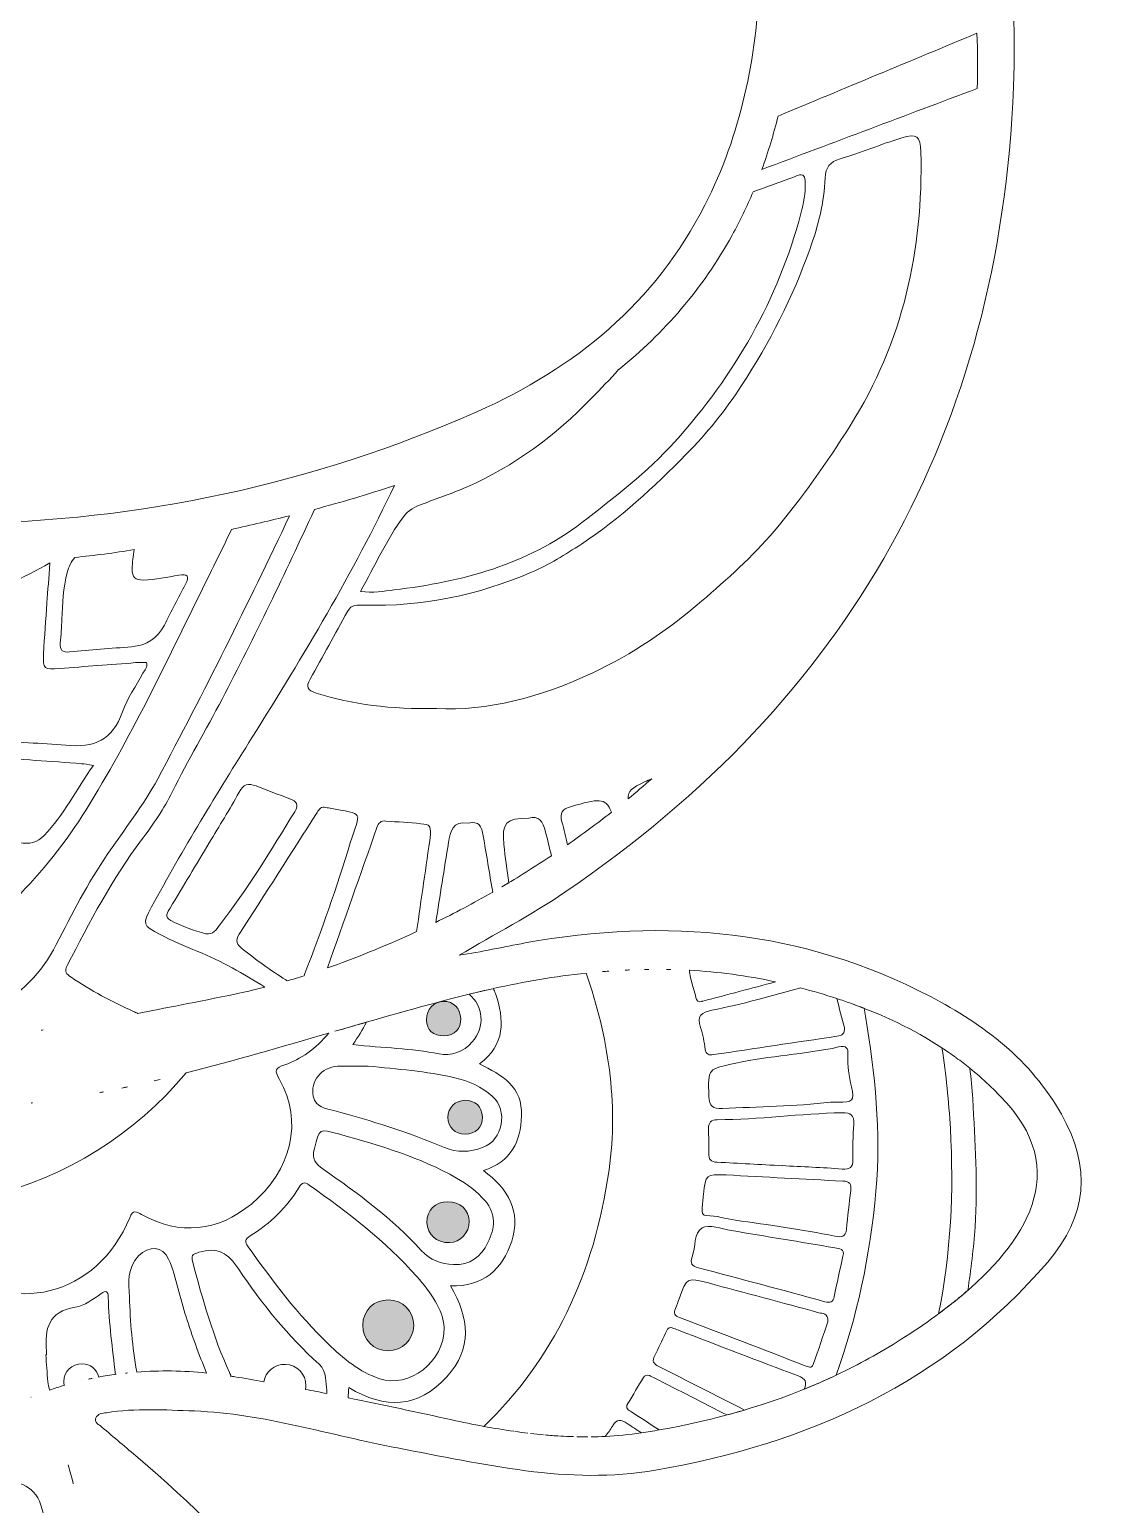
# Model space of a CAD drawing. Extents: x 316 to 1684, y -1896 to -103.
# Drawn here: x 1302 to 1684, y -903 to -371 of the extents above; entities that cross this region are included whole.
import ezdxf

# ---------------------------------------------------------------- set-up
doc = ezdxf.new("R2010")
doc.units = 0
doc.header["$MEASUREMENT"] = 0
doc.layers.add('Layer 1', color=7, linetype='Continuous')

# ---------------------------------------------------------------- blocks, each defined once
blk = doc.blocks.new('block 2')
at = {"layer": 'Layer 1', "true_color": 0xfbd4ad}
h = blk.add_hatch(color=41, dxfattribs=at)
h.dxf.hatch_style = 2
edge = h.paths.add_edge_path()
edge.add_spline(control_points=[(1450.9, -733.92), (1454.65, -733.86), (1457.04, -731.4), (1456.9, -727.74), (1456.76, -724.03), (1454.24, -721.46), (1450.79, -721.52), (1447.11, -721.58), (1444.51, -724.37), (1444.6, -728.16), (1444.69, -731.95), (1446.9, -733.98), (1450.9, -733.92)], knot_values=[0, 0, 0, 0, 1, 1, 1, 2, 2, 2, 3, 3, 3, 4, 4, 4, 4], degree=3, periodic=1)
h = blk.add_hatch(color=41, dxfattribs=at)
h.dxf.hatch_style = 2
edge = h.paths.add_edge_path()
edge.add_spline(control_points=[(1458.44, -757.19), (1454.86, -757.25), (1452.3, -759.83), (1452.3, -763.35), (1452.3, -766.9), (1454.84, -769.4), (1458.46, -769.42), (1462.29, -769.44), (1464.88, -766.83), (1464.73, -763.1), (1464.59, -759.45), (1462.11, -757.12), (1458.44, -757.19)], knot_values=[0, 0, 0, 0, 1, 1, 1, 2, 2, 2, 3, 3, 3, 4, 4, 4, 4], degree=3, periodic=1)
h = blk.add_hatch(color=41, dxfattribs=at)
h.dxf.hatch_style = 2
edge = h.paths.add_edge_path()
edge.add_spline(control_points=[(1459.99, -800.92), (1459.92, -796.7), (1456.72, -793.77), (1452.16, -793.74), (1447.74, -793.72), (1444.66, -796.79), (1444.72, -801.18), (1444.79, -805.6), (1448.11, -808.56), (1452.94, -808.5), (1456.66, -808.46), (1460.05, -804.81), (1459.99, -800.92)], knot_values=[0, 0, 0, 0, 1, 1, 1, 2, 2, 2, 3, 3, 3, 4, 4, 4, 4], degree=3, periodic=1)
h = blk.add_hatch(color=41, dxfattribs=at)
h.dxf.hatch_style = 2
edge = h.paths.add_edge_path()
edge.add_spline(control_points=[(1430.68, -847.45), (1435.91, -847.44), (1439.9, -843.53), (1439.95, -838.36), (1440, -833.23), (1435.98, -829.16), (1430.83, -829.13), (1425.59, -829.09), (1421.68, -832.96), (1421.61, -838.23), (1421.55, -843.42), (1425.52, -847.45), (1430.68, -847.45)], knot_values=[0, 0, 0, 0, 1, 1, 1, 2, 2, 2, 3, 3, 3, 4, 4, 4, 4], degree=3, periodic=1)
at = {"layer": 'Layer 1', "lineweight": 0}
for points, knots in [([(1673.34, -762.19), (1662.42, -742.78), (1645.38, -729.84), (1626.13, -719.79), (1579.9, -695.65), (1530.89, -691.29), (1480.17, -700.46), (1472.26, -701.89), (1464.42, -703.7), (1456.37, -704.91), (1469.08, -697.31), (1482.2, -690.52), (1494.42, -682.22), (1597.01, -612.54), (1651.13, -515.77), (1656.09, -391.82), (1657.77, -349.83), (1651.93, -308.69), (1637.06, -269.34), (1611.07, -200.5), (1565.67, -148.18), (1500.72, -113.18), (1495.34, -110.26), (1489.49, -108.12), (1483.74, -105.96), (1478.61, -104.02), (1473.29, -103.35), (1467.76, -104.63), (1456.24, -107.26), (1452.69, -116.14), (1459.89, -125.56), (1462.54, -129.04), (1465.99, -132.02), (1469.48, -134.7), (1504.07, -161.2), (1530.16, -194), (1547, -234.47), (1562.92, -272.74), (1566.44, -312.54), (1564.66, -353.22), (1563.42, -381.55), (1557.91, -408.96), (1544.9, -434.47), (1526.94, -469.68), (1498.13, -493.38), (1462.73, -508.98), (1403.63, -535.05), (1341.45, -548.51), (1276.91, -549.25), (1244.48, -549.61), (1212.44, -543.11), (1181.42, -534.64), (1141.75, -523.78), (1102.93, -524.66), (1063.01, -531.94), (1042.09, -535.74), (1021.1, -537.48), (1000.09, -537.46), (1000.09, -537.46), (999.91, -537.46), (999.91, -537.46), (978.9, -537.48), (957.91, -535.74), (936.99, -531.94), (897.07, -524.66), (858.25, -523.78), (818.58, -534.64), (787.56, -543.11), (755.52, -549.61), (723.09, -549.25), (658.55, -548.51), (596.37, -535.05), (537.27, -508.98), (501.87, -493.38), (473.06, -469.68), (455.1, -434.47), (442.09, -408.96), (436.58, -381.55), (435.34, -353.22), (433.56, -312.54), (437.08, -272.74), (453, -234.47), (469.84, -194), (495.93, -161.2), (530.52, -134.7), (534.01, -132.02), (537.46, -129.04), (540.11, -125.56), (547.31, -116.14), (543.76, -107.26), (532.24, -104.63), (526.71, -103.35), (521.39, -104.02), (516.26, -105.96), (510.51, -108.12), (504.66, -110.26), (499.28, -113.18), (434.33, -148.18), (388.93, -200.5), (362.94, -269.34), (348.07, -308.69), (342.23, -349.83), (343.91, -391.82), (348.87, -515.77), (402.99, -612.54), (505.58, -682.22), (517.8, -690.52), (530.92, -697.31), (543.63, -704.91), (535.58, -703.7), (527.74, -701.89), (519.83, -700.46), (469.11, -691.29), (420.1, -695.65), (373.87, -719.79), (354.62, -729.84), (337.58, -742.78), (326.66, -762.19), (315.82, -781.5), (317.18, -798.64), (331.61, -815.49), (368.81, -858.94), (417.78, -881), (472.89, -890.53), (504.31, -895.96), (535.11, -888.26), (565.83, -882.51), (590.21, -877.94), (614, -870.13), (639.08, -869.18), (649.66, -868.8), (660.2, -868.1), (670.74, -869.82), (672.19, -870.05), (673.96, -870.13), (674.55, -871.64), (675.23, -873.37), (673.43, -874.11), (672.36, -875.01), (668.06, -878.69), (663.71, -882.32), (659.38, -885.99), (620.72, -918.68), (588.9, -956.77), (568.23, -1003.36), (540.49, -1065.86), (541.29, -1129.7), (560.55, -1194.12), (578.08, -1252.81), (607.58, -1305.64), (640.94, -1356.5), (684.92, -1423.6), (735.47, -1485.8), (785.51, -1548.36), (833.7, -1608.6), (882.43, -1668.47), (924.51, -1733.29), (952.78, -1776.85), (977.69, -1822.09), (992.65, -1872.18), (994.88, -1879.62), (997.22, -1887), (999.91, -1895.77), (999.93, -1895.86), (999.96, -1895.94), (999.99, -1896.03), (999.99, -1896.01), (1000, -1896.01), (1000, -1896), (1000, -1896.01), (1000.01, -1896.01), (1000.01, -1896.03), (1000.04, -1895.94), (1000.07, -1895.86), (1000.09, -1895.77), (1002.78, -1887), (1005.12, -1879.62), (1007.35, -1872.18), (1022.31, -1822.09), (1047.22, -1776.85), (1075.49, -1733.29), (1117.57, -1668.47), (1166.3, -1608.6), (1214.49, -1548.36), (1264.53, -1485.8), (1315.08, -1423.6), (1359.06, -1356.5), (1392.42, -1305.64), (1421.92, -1252.81), (1439.45, -1194.12), (1458.71, -1129.7), (1459.51, -1065.86), (1431.77, -1003.36), (1411.1, -956.77), (1379.28, -918.68), (1340.62, -885.99), (1336.29, -882.32), (1331.94, -878.69), (1327.64, -875.01), (1326.57, -874.11), (1324.77, -873.37), (1325.45, -871.64), (1326.04, -870.13), (1327.81, -870.05), (1329.26, -869.82), (1339.8, -868.1), (1350.34, -868.8), (1360.92, -869.18), (1386, -870.13), (1409.79, -877.94), (1434.17, -882.51), (1464.89, -888.26), (1495.69, -895.96), (1527.11, -890.53), (1582.22, -881), (1631.19, -858.94), (1668.39, -815.49), (1682.82, -798.64), (1684.18, -781.5), (1673.34, -762.19)], [0, 0, 0, 0, 1, 1, 1, 2, 2, 2, 3, 3, 3, 4, 4, 4, 5, 5, 5, 6, 6, 6, 7, 7, 7, 8, 8, 8, 9, 9, 9, 10, 10, 10, 11, 11, 11, 12, 12, 12, 13, 13, 13, 14, 14, 14, 15, 15, 15, 16, 16, 16, 17, 17, 17, 18, 18, 18, 19, 19, 19, 20, 20, 20, 21, 21, 21, 22, 22, 22, 23, 23, 23, 24, 24, 24, 25, 25, 25, 26, 26, 26, 27, 27, 27, 28, 28, 28, 29, 29, 29, 30, 30, 30, 31, 31, 31, 32, 32, 32, 33, 33, 33, 34, 34, 34, 35, 35, 35, 36, 36, 36, 37, 37, 37, 38, 38, 38, 39, 39, 39, 40, 40, 40, 41, 41, 41, 42, 42, 42, 43, 43, 43, 44, 44, 44, 45, 45, 45, 46, 46, 46, 47, 47, 47, 48, 48, 48, 49, 49, 49, 50, 50, 50, 51, 51, 51, 52, 52, 52, 53, 53, 53, 54, 54, 54, 55, 55, 55, 56, 56, 56, 57, 57, 57, 58, 58, 58, 59, 59, 59, 60, 60, 60, 61, 61, 61, 62, 62, 62, 63, 63, 63, 64, 64, 64, 65, 65, 65, 66, 66, 66, 67, 67, 67, 68, 68, 68, 69, 69, 69, 70, 70, 70, 71, 71, 71, 72, 72, 72, 73, 73, 73, 73]), ([(1642.98, -392.48), (1617.13, -402.22), (1591.26, -411.94), (1565.42, -421.67), (1567.71, -415.34), (1569.65, -408.92), (1571.26, -402.41), (1595.15, -392.45), (1619.03, -382.5), (1642.92, -372.54), (1643.17, -379.18), (1643.19, -385.84), (1642.98, -392.48)], [0, 0, 0, 0, 1, 1, 1, 2, 2, 2, 3, 3, 3, 4, 4, 4, 4]), ([(1597.19, -514.07), (1588.85, -527.3), (1579.9, -540.06), (1569.85, -551.99), (1562.04, -561.26), (1552.87, -569.3), (1543.68, -577.27), (1531.74, -587.63), (1518.67, -596.4), (1504.45, -603.07), (1485.83, -611.83), (1466.16, -617.08), (1448.19, -615.97), (1431.5, -616.19), (1418.03, -614.62), (1404.86, -610.39), (1401.62, -609.36), (1401.07, -608.15), (1402.64, -605.36), (1407.17, -597.26), (1411.71, -589.14), (1416.12, -580.94), (1417.52, -578.34), (1419.79, -578.66), (1421.96, -578.72), (1443.01, -579.24), (1463.15, -575.17), (1482.42, -566.83), (1488.77, -564.09), (1494.58, -560.51), (1500.37, -556.69), (1514.38, -547.46), (1526.51, -536.08), (1538.19, -524.31), (1545.61, -516.82), (1552.23, -508.52), (1558.12, -499.54), (1568.33, -484.01), (1576.54, -467.62), (1582.77, -450.18), (1585.7, -441.95), (1587.92, -433.52), (1588.21, -424.75), (1588.35, -420.84), (1589.93, -418.95), (1593.66, -417.81), (1601.1, -415.53), (1608.35, -412.59), (1615.79, -410.28), (1621.23, -408.58), (1622.58, -409.6), (1622.71, -415.37), (1623.58, -450.68), (1616.28, -483.83), (1597.19, -514.07)], [0, 0, 0, 0, 1, 1, 1, 2, 2, 2, 3, 3, 3, 4, 4, 4, 5, 5, 5, 6, 6, 6, 7, 7, 7, 8, 8, 8, 9, 9, 9, 10, 10, 10, 11, 11, 11, 12, 12, 12, 13, 13, 13, 14, 14, 14, 15, 15, 15, 16, 16, 16, 17, 17, 17, 18, 18, 18, 18]), ([(1443.04, -542.27), (1448.37, -540.26), (1453.78, -538.41), (1459, -536.14), (1476.28, -528.64), (1490.94, -517.47), (1504.08, -504.07), (1507.39, -500.68), (1510.65, -497.27), (1513.8, -493.78), (1513.81, -493.78), (1513.81, -493.78), (1513.83, -493.76), (1530.13, -480.61), (1544.02, -464.76), (1554.7, -445.34), (1557.53, -440.22), (1560.03, -435.01), (1562.25, -429.73), (1567.53, -427.75), (1572.9, -425.98), (1578.14, -423.89), (1580.55, -422.93), (1581.04, -424.45), (1581.07, -426.36), (1581.11, -430.13), (1580.49, -433.86), (1579.51, -437.47), (1571.17, -468.66), (1555.64, -495.8), (1534.07, -519.78), (1524.05, -530.91), (1512.29, -539.89), (1500.59, -548.9), (1480.75, -564.16), (1457.33, -570.29), (1432.91, -573.19), (1429.12, -573.63), (1425.27, -574.42), (1420.79, -573.78), (1426.04, -564.47), (1430.17, -554.99), (1436.37, -546.69), (1438.01, -544.47), (1440.47, -543.25), (1443.04, -542.27)], [0, 0, 0, 0, 1, 1, 1, 2, 2, 2, 3, 3, 3, 4, 4, 4, 5, 5, 5, 6, 6, 6, 7, 7, 7, 8, 8, 8, 9, 9, 9, 10, 10, 10, 11, 11, 11, 12, 12, 12, 13, 13, 13, 14, 14, 14, 15, 15, 15, 15]), ([(1433.04, -535.58), (1418.08, -566.99), (1400.32, -596.87), (1381.78, -626.33), (1369.16, -646.4), (1356.79, -666.62), (1345.52, -687.5), (1342.16, -693.71), (1342.3, -694.21), (1348.58, -697.41), (1352.99, -699.66), (1357.53, -701.66), (1362.12, -703.51), (1370.67, -706.95), (1378.59, -711.54), (1386.34, -716.41), (1382.09, -717.51), (1378.63, -718.3), (1376.06, -718.82), (1361.43, -721.78), (1349.78, -724.07), (1340.52, -725.84), (1340.02, -725.62), (1339.52, -725.39), (1339.01, -725.16), (1331.19, -721.72), (1323.69, -717.6), (1316.56, -712.84), (1314.84, -711.69), (1313.94, -710.8), (1315.12, -708.55), (1323.27, -693), (1331.25, -677.34), (1341.93, -663.28), (1346.11, -657.78), (1350.03, -652.07), (1353.07, -645.87), (1358.61, -634.54), (1365.11, -623.72), (1370.91, -612.55), (1382.61, -590.05), (1393.7, -567.26), (1404.19, -544.18), (1413.9, -541.6), (1423.53, -538.78), (1433.04, -535.58)], [0, 0, 0, 0, 1, 1, 1, 2, 2, 2, 3, 3, 3, 4, 4, 4, 5, 5, 5, 6, 6, 6, 7, 7, 7, 8, 8, 8, 9, 9, 9, 10, 10, 10, 11, 11, 11, 12, 12, 12, 13, 13, 13, 14, 14, 14, 15, 15, 15, 15]), ([(1298.15, -562.73), (1289.97, -566.94), (1281.81, -571.21), (1273.67, -575.5), (1246.4, -589.87), (1223.7, -609.46), (1204.24, -633.24), (1192.79, -647.23), (1185.56, -662.5), (1186.5, -678.56), (1186.46, -689.11), (1187.48, -697.1), (1189.66, -704.97), (1191.4, -711.3), (1195.04, -715.8), (1201.28, -717.6), (1223.47, -724.01), (1245.49, -724.73), (1265.19, -710.83), (1287.65, -694.98), (1307.27, -676.06), (1321.93, -652.45), (1337.78, -626.92), (1350.61, -599.77), (1363.85, -572.85), (1367.37, -565.72), (1370.91, -558.6), (1374.31, -551.41), (1381.32, -549.84), (1388.29, -548.22), (1395.24, -546.48), (1380.08, -578.41), (1364.41, -610.08), (1347.74, -641.25), (1342.55, -650.96), (1335.73, -659.55), (1329.56, -668.61), (1322.52, -678.92), (1316.82, -690), (1311.16, -701.08), (1305.95, -711.27), (1298.24, -718.83), (1288.45, -724.75), (1282.04, -728.6), (1275.55, -731.75), (1268.92, -734.23), (1244.92, -735.53), (1215.88, -735.93), (1187.98, -733.28), (1177.67, -727.2), (1171.31, -717.13), (1169.14, -703.36), (1164.45, -673.74), (1167.02, -645.34), (1183.47, -619.26), (1188.21, -611.77), (1193.49, -604.68), (1201.36, -600.62), (1223.28, -589.27), (1243.08, -574.39), (1264.38, -562.17), (1275.61, -562.89), (1286.86, -563.1), (1298.15, -562.73)], [0, 0, 0, 0, 1, 1, 1, 2, 2, 2, 3, 3, 3, 4, 4, 4, 5, 5, 5, 6, 6, 6, 7, 7, 7, 8, 8, 8, 9, 9, 9, 10, 10, 10, 11, 11, 11, 12, 12, 12, 13, 13, 13, 14, 14, 14, 15, 15, 15, 16, 16, 16, 17, 17, 17, 18, 18, 18, 19, 19, 19, 20, 20, 20, 21, 21, 21, 21]), ([(1314.59, -629.2), (1305.68, -628.29), (1296.66, -628.56), (1287.8, -626.73), (1283.74, -625.88), (1281.6, -623.87), (1281.1, -619.61), (1279.75, -608.29), (1278.76, -596.96), (1278.57, -585.57), (1278.52, -582.88), (1278.99, -580.58), (1281.44, -578.93), (1289.87, -573.22), (1299.04, -568.85), (1308.86, -563.5), (1308.48, -568.84), (1308.14, -573.34), (1307.83, -577.83), (1307.4, -583.97), (1306.87, -590.08), (1306.61, -596.22), (1306.39, -601.8), (1306.66, -601.95), (1312.43, -601.52), (1321.54, -600.84), (1330.65, -600.11), (1339.77, -599.43), (1341.08, -599.33), (1342.4, -599.42), (1343.72, -599.42), (1344.09, -601.09), (1343.02, -602.11), (1342.41, -603.25), (1339.93, -607.86), (1336.73, -612.24), (1335.06, -617.12), (1331.56, -627.3), (1324.88, -630.23), (1314.59, -629.2)], [0, 0, 0, 0, 1, 1, 1, 2, 2, 2, 3, 3, 3, 4, 4, 4, 5, 5, 5, 6, 6, 6, 7, 7, 7, 8, 8, 8, 9, 9, 9, 10, 10, 10, 11, 11, 11, 12, 12, 12, 13, 13, 13, 13]), ([(1339.25, -558.67), (1338.88, -561), (1338.6, -563.32), (1338.52, -565.69), (1338.45, -568.59), (1339.59, -569.74), (1342.47, -569.65), (1346.85, -569.52), (1351.1, -568.66), (1355.36, -567.88), (1358.51, -567.3), (1359.24, -568.34), (1357.76, -571.15), (1355.17, -576.04), (1352.65, -580.98), (1350.12, -585.91), (1347.65, -590.72), (1343.67, -593.25), (1338.33, -593.69), (1330.88, -594.31), (1323.41, -594.88), (1315.96, -595.57), (1313.4, -595.81), (1312.35, -594.96), (1312.62, -592.36), (1312.9, -589.53), (1313.02, -586.68), (1313.2, -583.84), (1313.54, -578.17), (1313.6, -572.48), (1315.11, -566.93), (1315.67, -564.84), (1316.56, -563.02), (1317.83, -561.49), (1324.96, -560.81), (1332.09, -559.87), (1339.25, -558.67)], [0, 0, 0, 0, 1, 1, 1, 2, 2, 2, 3, 3, 3, 4, 4, 4, 5, 5, 5, 6, 6, 6, 7, 7, 7, 8, 8, 8, 9, 9, 9, 10, 10, 10, 11, 11, 11, 12, 12, 12, 12]), ([(1298.11, -664.32), (1282.89, -661.54), (1267.53, -660.12), (1252.13, -658.92), (1250.26, -658.77), (1249.58, -657.94), (1249.38, -656.15), (1247.54, -639.76), (1245.65, -623.38), (1243.77, -606.99), (1243.43, -603.97), (1244.81, -601.71), (1247.16, -600.1), (1254.57, -595.01), (1262.03, -589.98), (1269.51, -584.99), (1272.68, -582.89), (1272.13, -585.73), (1272.25, -587.29), (1273.14, -598.48), (1273.93, -609.7), (1274.82, -620.91), (1275.61, -630.65), (1277.28, -632.47), (1287.07, -633.34), (1298.12, -634.32), (1309.2, -635.01), (1320.27, -635.85), (1321.42, -635.94), (1322.56, -636.16), (1324.53, -636.45), (1318.46, -645.23), (1313.82, -654.29), (1306.82, -661.77), (1304.45, -664.32), (1301.27, -664.91), (1298.11, -664.32)], [0, 0, 0, 0, 1, 1, 1, 2, 2, 2, 3, 3, 3, 4, 4, 4, 5, 5, 5, 6, 6, 6, 7, 7, 7, 8, 8, 8, 9, 9, 9, 10, 10, 10, 11, 11, 11, 12, 12, 12, 12]), ([(1395.35, -648.52), (1397.73, -649.4), (1398.68, -650.54), (1397.09, -653.15), (1388.59, -667.08), (1380.14, -681.08), (1370.06, -693.98), (1368.82, -695.58), (1367.74, -697.66), (1365.09, -697.13), (1360.71, -696), (1356.5, -694.47), (1352.47, -692.41), (1349.95, -691.11), (1351.34, -689.36), (1352.21, -687.88), (1356.87, -680.03), (1361.62, -672.2), (1366.31, -664.36), (1369.92, -658.33), (1373.66, -652.33), (1377.02, -646.15), (1378.59, -643.27), (1380.39, -642.78), (1383.17, -643.89), (1387.21, -645.47), (1391.28, -646.99), (1395.35, -648.52)], [0, 0, 0, 0, 1, 1, 1, 2, 2, 2, 3, 3, 3, 4, 4, 4, 5, 5, 5, 6, 6, 6, 7, 7, 7, 8, 8, 8, 9, 9, 9, 9]), ([(1517.2, -648.53), (1517.07, -645.63), (1518.59, -644.57), (1523.13, -642.44), (1524.01, -642.02), (1524.9, -641.64), (1525.78, -641.25), (1522.93, -643.75), (1520.07, -646.18), (1517.2, -648.53)], [0, 0, 0, 0, 1, 1, 1, 2, 2, 2, 3, 3, 3, 3]), ([(1495.41, -665.04), (1494.76, -662.29), (1494.09, -659.54), (1493.38, -656.82), (1492.56, -653.67), (1493.27, -652.27), (1496.51, -651.36), (1506.57, -648.5), (1508.96, -647.78), (1511.21, -653.34), (1505.93, -657.5), (1500.66, -661.39), (1495.41, -665.04)], [0, 0, 0, 0, 1, 1, 1, 2, 2, 2, 3, 3, 3, 4, 4, 4, 4]), ([(1377.08, -697.32), (1386.5, -682.75), (1395.81, -668.07), (1405.16, -653.44), (1405.89, -652.29), (1406.68, -651.15), (1408.19, -651.62), (1408.66, -651.68), (1408.96, -651.73), (1409.25, -651.77), (1422.82, -654.38), (1420.69, -652.47), (1417.09, -664.42), (1412.32, -680.34), (1406.74, -695.99), (1400.75, -711.49), (1400.63, -711.77), (1400.54, -712.03), (1400.44, -712.28), (1400.44, -712.28), (1400.44, -712.29), (1400.44, -712.29), (1398.35, -712.96), (1396.34, -713.57), (1394.44, -714.13), (1394.25, -714.02), (1394.07, -713.91), (1393.88, -713.79), (1388.42, -710.34), (1383.19, -706.61), (1378.19, -702.54), (1376.32, -701.03), (1375.51, -699.73), (1377.08, -697.32)], [0, 0, 0, 0, 1, 1, 1, 2, 2, 2, 3, 3, 3, 4, 4, 4, 5, 5, 5, 6, 6, 6, 7, 7, 7, 8, 8, 8, 9, 9, 9, 10, 10, 10, 11, 11, 11, 11]), ([(1446.06, -661.4), (1444.37, -673.05), (1442.69, -684.7), (1441, -696.36), (1429.24, -701.85), (1418.37, -706.14), (1408.87, -709.47), (1414.83, -692.59), (1420.79, -675.72), (1426.71, -658.83), (1427.29, -657.17), (1428.13, -656.36), (1429.95, -656.52), (1434.14, -656.88), (1438.34, -656.98), (1442.49, -657.47), (1445.97, -657.87), (1445.96, -658.04), (1446.06, -661.4)], [0, 0, 0, 0, 1, 1, 1, 2, 2, 2, 3, 3, 3, 4, 4, 4, 5, 5, 5, 6, 6, 6, 6]), ([(1447.94, -693.05), (1449.42, -683.46), (1450.93, -673.87), (1452.51, -664.3), (1453.16, -660.46), (1453.89, -656.14), (1459.64, -657.32), (1463.55, -656.3), (1464.43, -658.43), (1465, -661.8), (1466.13, -668.59), (1467.29, -675.37), (1468.43, -682.16), (1461.42, -686.17), (1454.55, -689.79), (1447.94, -693.05)], [0, 0, 0, 0, 1, 1, 1, 2, 2, 2, 3, 3, 3, 4, 4, 4, 5, 5, 5, 5]), ([(1471.68, -680.26), (1472.53, -679.76), (1473.38, -679.26), (1474.23, -678.74), (1473.53, -674.18), (1472.91, -669.6), (1472.45, -665), (1471.68, -657.19), (1473.18, -655.5), (1481.42, -655.44), (1485.07, -654.43), (1486.52, -656.58), (1487.47, -660.47), (1488.16, -663.33), (1488.89, -666.17), (1489.58, -669.02), (1483.55, -673.07), (1477.57, -676.8), (1471.68, -680.26)], [0, 0, 0, 0, 1, 1, 1, 2, 2, 2, 3, 3, 3, 4, 4, 4, 5, 5, 5, 6, 6, 6, 6]), ([(1416.31, -864.42), (1416.46, -863.24), (1416.53, -862.02), (1416.53, -860.73), (1429.73, -868.6), (1441.49, -868.28), (1451.87, -856.86), (1461.21, -846.6), (1460.04, -835.82), (1453.19, -824.09), (1465.08, -824.36), (1471.98, -818.2), (1475.26, -807.95), (1478.65, -797.33), (1474.15, -789.23), (1465.08, -782.47), (1475.2, -779.31), (1478.44, -772.03), (1478.81, -762.8), (1479.23, -752.38), (1471.95, -748.06), (1463.65, -744.08), (1473.03, -737.04), (1472.67, -728.18), (1469.4, -718.7), (1469.18, -718.05), (1468.93, -717.46), (1468.64, -716.91), (1479.78, -714.44), (1490.94, -712.52), (1502.12, -711.34), (1502.12, -711.34), (1502.12, -711.34), (1502.12, -711.34), (1510.01, -734.28), (1513.76, -757.87), (1510.35, -782.26), (1505.07, -819.92), (1490.07, -850.82), (1465.25, -874.71), (1461.41, -874), (1457.58, -873.22), (1453.75, -872.38), (1441.3, -869.64), (1428.82, -866.96), (1416.31, -864.42)], [0, 0, 0, 0, 1, 1, 1, 2, 2, 2, 3, 3, 3, 4, 4, 4, 5, 5, 5, 6, 6, 6, 7, 7, 7, 8, 8, 8, 9, 9, 9, 10, 10, 10, 11, 11, 11, 12, 12, 12, 13, 13, 13, 14, 14, 14, 15, 15, 15, 15]), ([(1510.22, -710.62), (1509.46, -710.68), (1508.7, -710.74), (1507.94, -710.8), (1508.7, -710.74), (1509.46, -710.68), (1510.22, -710.62)], [0, 0, 0, 0, 1, 1, 1, 2, 2, 2, 2]), ([(1516.21, -710.25), (1516.72, -710.23), (1517.23, -710.21), (1517.74, -710.19), (1517.23, -710.21), (1516.72, -710.23), (1516.21, -710.25)], [0, 0, 0, 0, 1, 1, 1, 2, 2, 2, 2]), ([(1524.7, -710), (1524.18, -710), (1523.66, -710.02), (1523.14, -710.03), (1523.66, -710.02), (1524.18, -710), (1524.7, -710)], [0, 0, 0, 0, 1, 1, 1, 2, 2, 2, 2]), ([(1531.08, -710.02), (1531.58, -710.03), (1532.07, -710.04), (1532.57, -710.05), (1532.07, -710.04), (1531.58, -710.03), (1531.08, -710.02)], [0, 0, 0, 0, 1, 1, 1, 2, 2, 2, 2]), ([(1544.15, -721.45), (1544.01, -721.48), (1543.88, -721.52), (1543.74, -721.55), (1542.44, -722), (1541.93, -721.27), (1541.65, -720.16), (1541.38, -719.06), (1541.09, -717.97), (1540.78, -716.87), (1539.91, -713.83), (1539.34, -711.8), (1539.28, -710.31), (1539.27, -710.31), (1539.25, -710.31), (1539.23, -710.31), (1549.59, -710.88), (1559.97, -712.25), (1570.37, -714.5), (1561.63, -716.81), (1552.89, -719.13), (1544.15, -721.45)], [0, 0, 0, 0, 1, 1, 1, 2, 2, 2, 3, 3, 3, 4, 4, 4, 5, 5, 5, 6, 6, 6, 7, 7, 7, 7]), ([(1456.56, -719.78), (1460.47, -718.78), (1464.39, -717.86), (1468.3, -716.99), (1465.51, -717.61), (1462.72, -718.27), (1459.94, -718.95), (1464.97, -723.17), (1465.91, -730.61), (1461.06, -736.15), (1457.92, -739.75), (1453.25, -741.27), (1449.15, -740.45), (1439.11, -738.43), (1428.93, -738.33), (1418.07, -737.09), (1419.89, -734.41), (1421.5, -731.73), (1422.92, -729.04), (1419.13, -730.12), (1415.35, -731.23), (1411.56, -732.32), (1426.52, -727.97), (1441.48, -723.65), (1456.56, -719.78)], [0, 0, 0, 0, 1, 1, 1, 2, 2, 2, 3, 3, 3, 4, 4, 4, 5, 5, 5, 6, 6, 6, 7, 7, 7, 8, 8, 8, 8]), ([(1547.43, -724.69), (1558.2, -722.62), (1568.74, -719.58), (1579.3, -716.65), (1583.75, -717.82), (1588.14, -719.1), (1592.45, -720.51), (1593.27, -724.02), (1594.26, -727.5), (1595.14, -731), (1595.39, -733.08), (1594.31, -733.83), (1592.47, -734.1), (1577.64, -736.29), (1562.81, -738.51), (1547.98, -740.73), (1546.39, -740.97), (1545.29, -740.82), (1545.01, -738.82), (1544.63, -736.17), (1544.19, -733.48), (1543.3, -730.98), (1541.84, -726.83), (1543.72, -725.41), (1547.43, -724.69)], [0, 0, 0, 0, 1, 1, 1, 2, 2, 2, 3, 3, 3, 4, 4, 4, 5, 5, 5, 6, 6, 6, 7, 7, 7, 8, 8, 8, 8]), ([(1450.9, -733.92), (1454.65, -733.86), (1457.04, -731.4), (1456.9, -727.74), (1456.76, -724.03), (1454.24, -721.46), (1450.79, -721.52), (1447.11, -721.58), (1444.51, -724.37), (1444.6, -728.16), (1444.69, -731.95), (1446.9, -733.98), (1450.9, -733.92)], [0, 0, 0, 0, 1, 1, 1, 2, 2, 2, 3, 3, 3, 4, 4, 4, 4]), ([(1586.45, -858.88), (1588.37, -858.04), (1590.27, -857.17), (1592.16, -856.28), (1599.63, -835.59), (1604.42, -813.46), (1606.52, -789.88), (1608.4, -768.68), (1606.23, -747.61), (1602.76, -726.8), (1602.6, -725.87), (1602.42, -724.94), (1602.26, -724.01), (1600.65, -723.39), (1599.03, -722.78), (1597.39, -722.2), (1609.03, -726.34), (1620.09, -731.56), (1630.31, -738.29), (1631.82, -747.93), (1632.76, -757.64), (1633.32, -767.33), (1634.63, -790.06), (1633.47, -812.38), (1629.1, -834.13), (1630.87, -832.82), (1632.64, -831.46), (1634.39, -830.06), (1626.08, -836.7), (1617.3, -842.41), (1609.83, -846.89), (1602.28, -851.4), (1594.47, -855.37), (1586.45, -858.88)], [0, 0, 0, 0, 1, 1, 1, 2, 2, 2, 3, 3, 3, 4, 4, 4, 5, 5, 5, 6, 6, 6, 7, 7, 7, 8, 8, 8, 9, 9, 9, 10, 10, 10, 11, 11, 11, 11]), ([(1592.46, -720.51), (1594.1, -721.05), (1595.74, -721.61), (1597.37, -722.19), (1595.74, -721.61), (1594.1, -721.05), (1592.46, -720.51)], [0, 0, 0, 0, 1, 1, 1, 2, 2, 2, 2]), ([(1271.33, -816.09), (1268.49, -813.72), (1265.83, -811.16), (1263.61, -808.2), (1262.6, -806.87), (1261.73, -806.37), (1260.13, -807.52), (1238.93, -822.89), (1206.98, -816.2), (1189.92, -796.84), (1188.99, -795.79), (1188.07, -794.69), (1187.08, -793.69), (1185.25, -791.85), (1185.04, -790.2), (1186.4, -787.74), (1191.03, -779.46), (1190.91, -779.38), (1199.58, -783.35), (1257.47, -809.83), (1321.24, -791.47), (1357.95, -747.33), (1375.21, -742.93), (1392.31, -737.94), (1409.41, -732.95), (1404.77, -738.47), (1399.1, -742.55), (1393.54, -744.37), (1390.07, -745.5), (1389.67, -746.47), (1391.57, -749.74), (1400.21, -764.56), (1396.01, -782.55), (1381.46, -794.58), (1369.34, -804.59), (1355.63, -805.95), (1341.94, -798.38), (1339.96, -797.27), (1338.85, -796.56), (1337.64, -799.5), (1326.05, -827.91), (1294.84, -835.66), (1271.33, -816.09)], [0, 0, 0, 0, 1, 1, 1, 2, 2, 2, 3, 3, 3, 4, 4, 4, 5, 5, 5, 6, 6, 6, 7, 7, 7, 8, 8, 8, 9, 9, 9, 10, 10, 10, 11, 11, 11, 12, 12, 12, 13, 13, 13, 14, 14, 14, 14]), ([(1306.5, -731.82), (1306.19, -731.86), (1305.92, -731.89), (1305.73, -731.91), (1305.93, -731.88), (1306.19, -731.85), (1306.5, -731.82)], [0, 0, 0, 0, 1, 1, 1, 2, 2, 2, 2]), ([(1592.75, -757.84), (1591.9, -757.81), (1591.05, -757.84), (1590.2, -757.84), (1577.24, -759.43), (1564.21, -759.54), (1551.19, -760.1), (1547.66, -760.25), (1546.47, -759.35), (1546.34, -755.81), (1545.96, -745.46), (1545.95, -746), (1556.07, -743.79), (1568.29, -741.11), (1580.81, -740.69), (1592.98, -737.97), (1595.94, -737.31), (1596.51, -738.38), (1596.43, -740.9), (1596.3, -744.74), (1596.78, -748.52), (1597.66, -752.28), (1598.86, -757.45), (1598.24, -758.05), (1592.75, -757.84)], [0, 0, 0, 0, 1, 1, 1, 2, 2, 2, 3, 3, 3, 4, 4, 4, 5, 5, 5, 6, 6, 6, 7, 7, 7, 8, 8, 8, 8]), ([(1635.31, -741.75), (1633.67, -740.56), (1632, -739.4), (1630.31, -738.29), (1632, -739.4), (1633.67, -740.56), (1635.31, -741.75)], [0, 0, 0, 0, 1, 1, 1, 2, 2, 2, 2]), ([(1640.33, -745.61), (1638.73, -744.31), (1637.1, -743.06), (1635.45, -741.86), (1637.1, -743.07), (1638.73, -744.31), (1640.33, -745.61)], [0, 0, 0, 0, 1, 1, 1, 2, 2, 2, 2]), ([(1346.48, -750.14), (1347.18, -749.97), (1347.88, -749.81), (1348.59, -749.64), (1347.88, -749.81), (1347.18, -749.97), (1346.48, -750.14)], [0, 0, 0, 0, 1, 1, 1, 2, 2, 2, 2]), ([(1451.09, -774.22), (1438.13, -768.72), (1424.77, -764.57), (1411.22, -760.88), (1408.32, -760.08), (1404.71, -759.91), (1403.78, -755.68), (1402.61, -750.52), (1406.72, -745.21), (1412.52, -744.87), (1412.95, -744.85), (1413.38, -744.87), (1413.79, -744.87), (1413.79, -744.87), (1423.57, -744.87), (1423.57, -744.87), (1434.03, -745.9), (1444.49, -746.73), (1454.74, -749.06), (1459.74, -750.18), (1464.42, -752.31), (1468.29, -755.74), (1474.11, -760.89), (1472.1, -771.57), (1464.8, -774.25), (1460.29, -775.92), (1455.5, -776.08), (1451.09, -774.22)], [0, 0, 0, 0, 1, 1, 1, 2, 2, 2, 3, 3, 3, 4, 4, 4, 5, 5, 5, 6, 6, 6, 7, 7, 7, 8, 8, 8, 9, 9, 9, 9]), ([(1634.42, -830.04), (1636.17, -828.64), (1637.9, -827.2), (1639.6, -825.72), (1640.8, -818.19), (1641.67, -810.57), (1642.23, -802.86), (1643.34, -787.44), (1642.17, -772.02), (1641.39, -756.62), (1641.2, -752.93), (1640.82, -749.27), (1640.33, -745.62), (1645.01, -749.42), (1649.47, -753.6), (1653.67, -758.26), (1677.75, -784.97), (1657.97, -811.23), (1634.42, -830.04)], [0, 0, 0, 0, 1, 1, 1, 2, 2, 2, 3, 3, 3, 4, 4, 4, 5, 5, 5, 6, 6, 6, 6]), ([(1328.19, -754.13), (1327.74, -754.22), (1327.28, -754.31), (1326.82, -754.4), (1327.28, -754.31), (1327.74, -754.22), (1328.19, -754.13)], [0, 0, 0, 0, 1, 1, 1, 2, 2, 2, 2]), ([(1336.78, -752.35), (1336.41, -752.43), (1336.05, -752.5), (1335.68, -752.59), (1335.4, -752.65), (1335.11, -752.71), (1334.82, -752.77), (1335.47, -752.63), (1336.13, -752.5), (1336.78, -752.35)], [0, 0, 0, 0, 1, 1, 1, 2, 2, 2, 3, 3, 3, 3]), ([(1302.6, -758.13), (1302.53, -758.14), (1302.46, -758.15), (1302.4, -758.15), (1302.34, -758.16), (1302.28, -758.16), (1302.22, -758.17), (1302.34, -758.16), (1302.47, -758.14), (1302.6, -758.13)], [0, 0, 0, 0, 1, 1, 1, 2, 2, 2, 3, 3, 3, 3]), ([(1458.44, -757.19), (1454.86, -757.25), (1452.3, -759.83), (1452.3, -763.35), (1452.3, -766.9), (1454.84, -769.4), (1458.46, -769.42), (1462.29, -769.44), (1464.88, -766.83), (1464.73, -763.1), (1464.59, -759.45), (1462.11, -757.12), (1458.44, -757.19)], [0, 0, 0, 0, 1, 1, 1, 2, 2, 2, 3, 3, 3, 4, 4, 4, 4]), ([(1594.39, -781.95), (1587.17, -781.4), (1579.94, -781.12), (1572.71, -780.73), (1572.71, -780.75), (1572.71, -780.77), (1572.71, -780.79), (1564.91, -780.36), (1557.12, -779.86), (1549.33, -779.53), (1546.93, -779.43), (1546.15, -778.53), (1546.29, -776.15), (1546.46, -773.2), (1546.21, -770.22), (1546.19, -767.25), (1546.18, -765.18), (1547.19, -764.18), (1549.34, -764.18), (1564.38, -764.22), (1579.3, -761.96), (1594.33, -761.66), (1597.48, -761.6), (1598.71, -762.6), (1598.52, -765.76), (1598.27, -770.01), (1598.14, -774.27), (1598.2, -778.51), (1598.24, -781.34), (1597.17, -782.16), (1594.39, -781.95)], [0, 0, 0, 0, 1, 1, 1, 2, 2, 2, 3, 3, 3, 4, 4, 4, 5, 5, 5, 6, 6, 6, 7, 7, 7, 8, 8, 8, 9, 9, 9, 10, 10, 10, 10]), ([(1442.69, -811.28), (1432.26, -799.98), (1420.01, -790.71), (1407.34, -782.05), (1404.42, -780.05), (1403.22, -778.29), (1404.16, -774.57), (1405.98, -767.34), (1405.72, -767.3), (1413.32, -769.43), (1427.82, -773.48), (1442.23, -777.74), (1455.42, -785.23), (1459.27, -787.42), (1462.78, -790), (1465.68, -793.42), (1469.73, -798.23), (1469.3, -803.2), (1466.7, -808.48), (1464.12, -813.7), (1460.25, -816.63), (1454.26, -816.37), (1449.74, -816.17), (1446.04, -814.9), (1442.69, -811.28)], [0, 0, 0, 0, 1, 1, 1, 2, 2, 2, 3, 3, 3, 4, 4, 4, 5, 5, 5, 6, 6, 6, 7, 7, 7, 8, 8, 8, 8]), ([(1381.06, -806.06), (1388.33, -801.65), (1394.22, -795.74), (1398.71, -788.52), (1399.77, -786.79), (1400.55, -786.5), (1402.3, -787.74), (1416.18, -797.64), (1429.82, -807.82), (1441.09, -820.75), (1446.06, -826.43), (1450.48, -832.52), (1450.97, -839.05), (1451.07, -851.61), (1438.22, -861.07), (1427.75, -857.58), (1420.41, -855.14), (1414.64, -850.27), (1409.22, -845.04), (1398.26, -834.44), (1389.09, -822.36), (1380.3, -809.96), (1379, -808.14), (1379.07, -807.25), (1381.06, -806.06)], [0, 0, 0, 0, 1, 1, 1, 2, 2, 2, 3, 3, 3, 4, 4, 4, 5, 5, 5, 6, 6, 6, 7, 7, 7, 8, 8, 8, 8]), ([(1591.72, -806.17), (1579.86, -803.69), (1567.86, -802.09), (1555.87, -800.4), (1552.4, -799.91), (1549.04, -798.71), (1545.45, -798.74), (1543.97, -798.76), (1543.75, -797.51), (1543.87, -796.27), (1544.03, -794.57), (1544.16, -792.87), (1544.35, -791.19), (1545.2, -783.87), (1545.21, -783.87), (1552.51, -784.08), (1566.53, -784.83), (1580.55, -785.63), (1594.57, -786.29), (1597.07, -786.41), (1597.74, -787.38), (1597.44, -789.7), (1596.85, -794.34), (1596.35, -798.99), (1595.89, -803.65), (1595.62, -806.46), (1594.04, -806.65), (1591.72, -806.17)], [0, 0, 0, 0, 1, 1, 1, 2, 2, 2, 3, 3, 3, 4, 4, 4, 5, 5, 5, 6, 6, 6, 7, 7, 7, 8, 8, 8, 9, 9, 9, 9]), ([(1459.99, -800.92), (1459.92, -796.7), (1456.72, -793.77), (1452.16, -793.74), (1447.74, -793.72), (1444.66, -796.79), (1444.72, -801.18), (1444.79, -805.6), (1448.11, -808.56), (1452.94, -808.5), (1456.66, -808.46), (1460.05, -804.81), (1459.99, -800.92)], [0, 0, 0, 0, 1, 1, 1, 2, 2, 2, 3, 3, 3, 4, 4, 4, 4]), ([(1588.15, -829.78), (1572.96, -825.64), (1557.77, -821.54), (1542.54, -817.55), (1540.18, -816.93), (1539.43, -815.86), (1540.27, -813.65), (1541.62, -810.1), (1540.84, -804.85), (1543.85, -803.18), (1546.42, -801.76), (1550.86, -803.57), (1554.44, -804.15), (1566.86, -806.18), (1579.27, -808.29), (1591.68, -810.36), (1593.38, -810.65), (1595.38, -810.61), (1594.64, -813.36), (1593.58, -818.21), (1592.47, -823.05), (1591.48, -827.91), (1591.06, -829.96), (1590.07, -830.3), (1588.15, -829.78)], [0, 0, 0, 0, 1, 1, 1, 2, 2, 2, 3, 3, 3, 4, 4, 4, 5, 5, 5, 6, 6, 6, 7, 7, 7, 8, 8, 8, 8]), ([(1340.2, -855.14), (1340.18, -855.11), (1340.18, -855.1), (1340.18, -855.08), (1338.54, -846.13), (1337.86, -837.08), (1337.52, -828.01), (1337.12, -822.77), (1336.73, -817.73), (1340.86, -813.3), (1344.5, -809.41), (1349.5, -809.58), (1351.65, -814.46), (1354.56, -821.1), (1355.64, -828.33), (1357.92, -835.2), (1360.2, -842.05), (1362.49, -848.87), (1365.36, -855.49), (1356.93, -854.65), (1348.53, -854.49), (1340.2, -855.14)], [0, 0, 0, 0, 1, 1, 1, 2, 2, 2, 3, 3, 3, 4, 4, 4, 5, 5, 5, 6, 6, 6, 7, 7, 7, 7]), ([(1373.79, -856.58), (1373.93, -856.6), (1374.07, -856.61), (1374.21, -856.63), (1374, -856.21), (1373.79, -855.78), (1373.6, -855.35), (1367.77, -842.55), (1363.87, -829.09), (1360.33, -815.51), (1359.72, -813.19), (1360.15, -812.71), (1362.58, -811.97), (1369.3, -809.95), (1373.04, -812.18), (1376.88, -817.99), (1385.15, -830.51), (1394.71, -842.12), (1405.85, -852.32), (1408.91, -855.13), (1408.17, -859.09), (1408.63, -861.52), (1408.65, -861.99), (1408.63, -862.45), (1408.62, -862.89), (1406.06, -862.39), (1403.51, -861.89), (1400.95, -861.4), (1401.04, -860.97), (1401.1, -860.54), (1401.11, -860.09), (1401.21, -855.96), (1397.84, -852.44), (1393.71, -852.36), (1389.78, -852.28), (1386.55, -854.99), (1385.94, -858.63), (1385.95, -858.63), (1385.95, -858.63), (1385.95, -858.63), (1382.49, -858.02), (1379.02, -857.42), (1375.55, -856.84), (1374.96, -856.74), (1374.38, -856.67), (1373.79, -856.58)], [0, 0, 0, 0, 1, 1, 1, 2, 2, 2, 3, 3, 3, 4, 4, 4, 5, 5, 5, 6, 6, 6, 7, 7, 7, 8, 8, 8, 9, 9, 9, 10, 10, 10, 11, 11, 11, 12, 12, 12, 13, 13, 13, 14, 14, 14, 15, 15, 15, 15]), ([(1581.03, -852.85), (1565.93, -847.07), (1550.85, -841.24), (1535.75, -835.49), (1534.02, -834.83), (1533.59, -833.9), (1534.28, -832.27), (1534.77, -831.09), (1535.2, -829.89), (1535.63, -828.69), (1538.4, -821.01), (1538.4, -820.99), (1546.13, -823.04), (1559.42, -826.58), (1572.72, -830.12), (1585.98, -833.76), (1587.23, -834.1), (1589.43, -833.71), (1589.14, -837.06), (1587.59, -841.65), (1585.82, -847.04), (1583.92, -852.38), (1583.37, -853.95), (1582.04, -853.24), (1581.03, -852.85)], [0, 0, 0, 0, 1, 1, 1, 2, 2, 2, 3, 3, 3, 4, 4, 4, 5, 5, 5, 6, 6, 6, 7, 7, 7, 8, 8, 8, 8]), ([(1326.48, -856.94), (1326.48, -856.94), (1326.48, -856.94), (1326.48, -856.94), (1325.81, -854.16), (1323.46, -852.2), (1320.47, -852.16), (1316.84, -852.11), (1313.89, -854.96), (1313.86, -858.52), (1313.86, -859.01), (1313.93, -859.49), (1314.04, -859.95), (1312.27, -860.48), (1310.5, -861.04), (1308.74, -861.65), (1308.49, -860.64), (1308.3, -859.64), (1308.18, -858.63), (1307.8, -855.39), (1307.66, -852.14), (1307.43, -848.88), (1307.49, -848.88), (1307.56, -848.88), (1307.62, -848.87), (1307.62, -848.45), (1307.65, -848.02), (1307.62, -847.6), (1306.94, -839.61), (1308.32, -833.23), (1318.02, -831.78), (1321.44, -831.28), (1324.43, -828.85), (1327.36, -826.84), (1329.1, -825.64), (1329.83, -826.01), (1329.88, -828.14), (1330.2, -837.48), (1331.39, -846.71), (1332.47, -855.97), (1332.58, -855.95), (1332.69, -855.94), (1332.8, -855.93), (1330.69, -856.21), (1328.58, -856.54), (1326.48, -856.94)], [0, 0, 0, 0, 1, 1, 1, 2, 2, 2, 3, 3, 3, 4, 4, 4, 5, 5, 5, 6, 6, 6, 7, 7, 7, 8, 8, 8, 9, 9, 9, 10, 10, 10, 11, 11, 11, 12, 12, 12, 13, 13, 13, 14, 14, 14, 15, 15, 15, 15]), ([(1430.68, -847.45), (1435.91, -847.44), (1439.9, -843.53), (1439.95, -838.36), (1440, -833.23), (1435.98, -829.16), (1430.83, -829.13), (1425.59, -829.09), (1421.68, -832.96), (1421.61, -838.23), (1421.55, -843.42), (1425.52, -847.45), (1430.68, -847.45)], [0, 0, 0, 0, 1, 1, 1, 2, 2, 2, 3, 3, 3, 4, 4, 4, 4]), ([(1517.08, -866.53), (1518.99, -863.38), (1520.88, -860.22), (1522.79, -857.07), (1523.19, -856.42), (1523.77, -856.06), (1524.99, -856.44), (1525.37, -856.62), (1526.15, -856.96), (1526.9, -857.35), (1535.55, -861.76), (1544.18, -866.21), (1552.84, -870.61), (1554.94, -870.05), (1557.03, -869.46), (1559.11, -868.84), (1548.85, -863.57), (1538.57, -858.33), (1528.27, -853.13), (1526.34, -852.16), (1525.75, -851.21), (1526.8, -849.22), (1528.19, -846.59), (1529.39, -843.86), (1530.65, -841.16), (1531.13, -840.15), (1531.45, -838.99), (1532.85, -839.14), (1533.78, -839.48), (1534.58, -839.75), (1535.37, -840.06), (1549.67, -845.54), (1563.94, -851.11), (1578.3, -856.44), (1581.23, -857.53), (1581.79, -858.8), (1580.62, -861.33), (1582.56, -860.55), (1584.48, -859.74), (1586.4, -858.9), (1567.91, -866.99), (1548.34, -872.53), (1528.44, -876), (1525.1, -873.84), (1521.76, -871.67), (1518.43, -869.5), (1517.38, -868.82), (1516.07, -868.2), (1517.08, -866.53)], [0, 0, 0, 0, 1, 1, 1, 2, 2, 2, 3, 3, 3, 4, 4, 4, 5, 5, 5, 6, 6, 6, 7, 7, 7, 8, 8, 8, 9, 9, 9, 10, 10, 10, 11, 11, 11, 12, 12, 12, 13, 13, 13, 14, 14, 14, 15, 15, 15, 16, 16, 16, 16]), ([(1336.09, -855.52), (1336.33, -855.5), (1336.57, -855.48), (1336.81, -855.45), (1336.57, -855.48), (1336.33, -855.5), (1336.09, -855.52)], [0, 0, 0, 0, 1, 1, 1, 2, 2, 2, 2]), ([(1320.24, -858.28), (1320.24, -858.28), (1320.24, -858.28), (1320.24, -858.28), (1320.24, -858.28), (1320.24, -858.28), (1320.24, -858.28)], [0, 0, 0, 0, 1, 1, 1, 2, 2, 2, 2]), ([(1322.83, -857.69), (1323.25, -857.59), (1323.68, -857.51), (1324.11, -857.42), (1323.68, -857.51), (1323.25, -857.6), (1322.83, -857.69)], [0, 0, 0, 0, 1, 1, 1, 2, 2, 2, 2]), ([(1302.02, -864.23), (1302.07, -864.21), (1302.11, -864.19), (1302.15, -864.17), (1302.11, -864.19), (1302.07, -864.21), (1302.02, -864.23)], [0, 0, 0, 0, 1, 1, 1, 2, 2, 2, 2]), ([(1508.99, -878.34), (1509.93, -877.15), (1510.82, -875.91), (1511.56, -874.6), (1513.13, -871.81), (1514.66, -872.24), (1516.93, -873.73), (1518.63, -874.85), (1520.33, -875.94), (1522.03, -877.06), (1522.01, -877.06), (1521.99, -877.06), (1521.97, -877.06), (1517.65, -877.72), (1513.32, -878.13), (1508.99, -878.34)], [0, 0, 0, 0, 1, 1, 1, 2, 2, 2, 3, 3, 3, 4, 4, 4, 5, 5, 5, 5]), ([(1465.25, -874.72), (1468.83, -875.38), (1472.42, -875.98), (1476.01, -876.5), (1472.42, -875.98), (1468.83, -875.38), (1465.25, -874.72)], [0, 0, 0, 0, 1, 1, 1, 2, 2, 2, 2]), ([(1476.46, -876.56), (1478.02, -876.78), (1479.58, -876.99), (1481.14, -877.18), (1479.58, -876.99), (1478.02, -876.78), (1476.46, -876.56)], [0, 0, 0, 0, 1, 1, 1, 2, 2, 2, 2]), ([(1522.03, -877.06), (1524.17, -876.73), (1526.31, -876.38), (1528.44, -876), (1526.31, -876.38), (1524.17, -876.73), (1522.03, -877.06)], [0, 0, 0, 0, 1, 1, 1, 2, 2, 2, 2]), ([(1482.02, -877.28), (1483.6, -877.46), (1485.18, -877.63), (1486.77, -877.78), (1485.18, -877.63), (1483.6, -877.46), (1482.02, -877.28)], [0, 0, 0, 0, 1, 1, 1, 2, 2, 2, 2]), ([(1487.2, -877.82), (1488.97, -877.98), (1490.73, -878.11), (1492.5, -878.22), (1490.73, -878.11), (1488.97, -877.98), (1487.2, -877.82)], [0, 0, 0, 0, 1, 1, 1, 2, 2, 2, 2]), ([(1492.82, -878.23), (1494.38, -878.32), (1495.94, -878.39), (1497.51, -878.43), (1495.94, -878.39), (1494.38, -878.32), (1492.82, -878.23)], [0, 0, 0, 0, 1, 1, 1, 2, 2, 2, 2]), ([(1498.76, -878.46), (1500.08, -878.49), (1501.39, -878.5), (1502.71, -878.5), (1501.39, -878.5), (1500.08, -878.49), (1498.76, -878.46)], [0, 0, 0, 0, 1, 1, 1, 2, 2, 2, 2]), ([(1503.96, -878.49), (1505.64, -878.47), (1507.31, -878.43), (1508.99, -878.34), (1507.31, -878.43), (1505.64, -878.47), (1503.96, -878.49)], [0, 0, 0, 0, 1, 1, 1, 2, 2, 2, 2]), ([(1296.97, -985.07), (1290.83, -993.74), (1289.05, -1001.38), (1289.07, -1011.45), (1289.1, -1037.43), (1285.04, -1063.17), (1277.53, -1087.92), (1260.93, -1142.66), (1239.21, -1195.5), (1215, -1247.29), (1207.41, -1263.54), (1199.15, -1279.45), (1188.46, -1295.65), (1182.45, -1281.35), (1176.1, -1268.82), (1165.81, -1259.53), (1156.04, -1250.71), (1151.52, -1239.92), (1148.81, -1227.76), (1148.17, -1224.88), (1147.45, -1222.01), (1146.83, -1219.13), (1137.24, -1173.96), (1137.64, -1128.63), (1144.77, -1083.22), (1150.82, -1044.65), (1159.58, -1006.88), (1177.29, -971.72), (1190.82, -944.86), (1208.49, -921.46), (1235.19, -906.52), (1251.95, -897.14), (1270.07, -891.58), (1289.71, -893.78), (1296.26, -894.52), (1303.09, -895.08), (1305.61, -903.15), (1314.56, -931.74), (1314.8, -959.88), (1296.97, -985.07)], [0, 0, 0, 0, 1, 1, 1, 2, 2, 2, 3, 3, 3, 4, 4, 4, 5, 5, 5, 6, 6, 6, 7, 7, 7, 8, 8, 8, 9, 9, 9, 10, 10, 10, 11, 11, 11, 12, 12, 12, 13, 13, 13, 13]), ([(1317.32, -895.49), (1316.71, -893.21), (1316.11, -890.92), (1315.51, -888.59), (1316.11, -890.92), (1316.71, -893.21), (1317.32, -895.49)], [0, 0, 0, 0, 1, 1, 1, 2, 2, 2, 2])]:
    blk.add_open_spline(points, degree=3, knots=knots, dxfattribs=at)

msp = doc.modelspace()

# ---------------------------------------------------------------- block references
at = {"layer": 'Layer 1'}
msp.add_blockref('block 2', (0, 0), dxfattribs=at)

doc.saveas('drawing.dxf')
